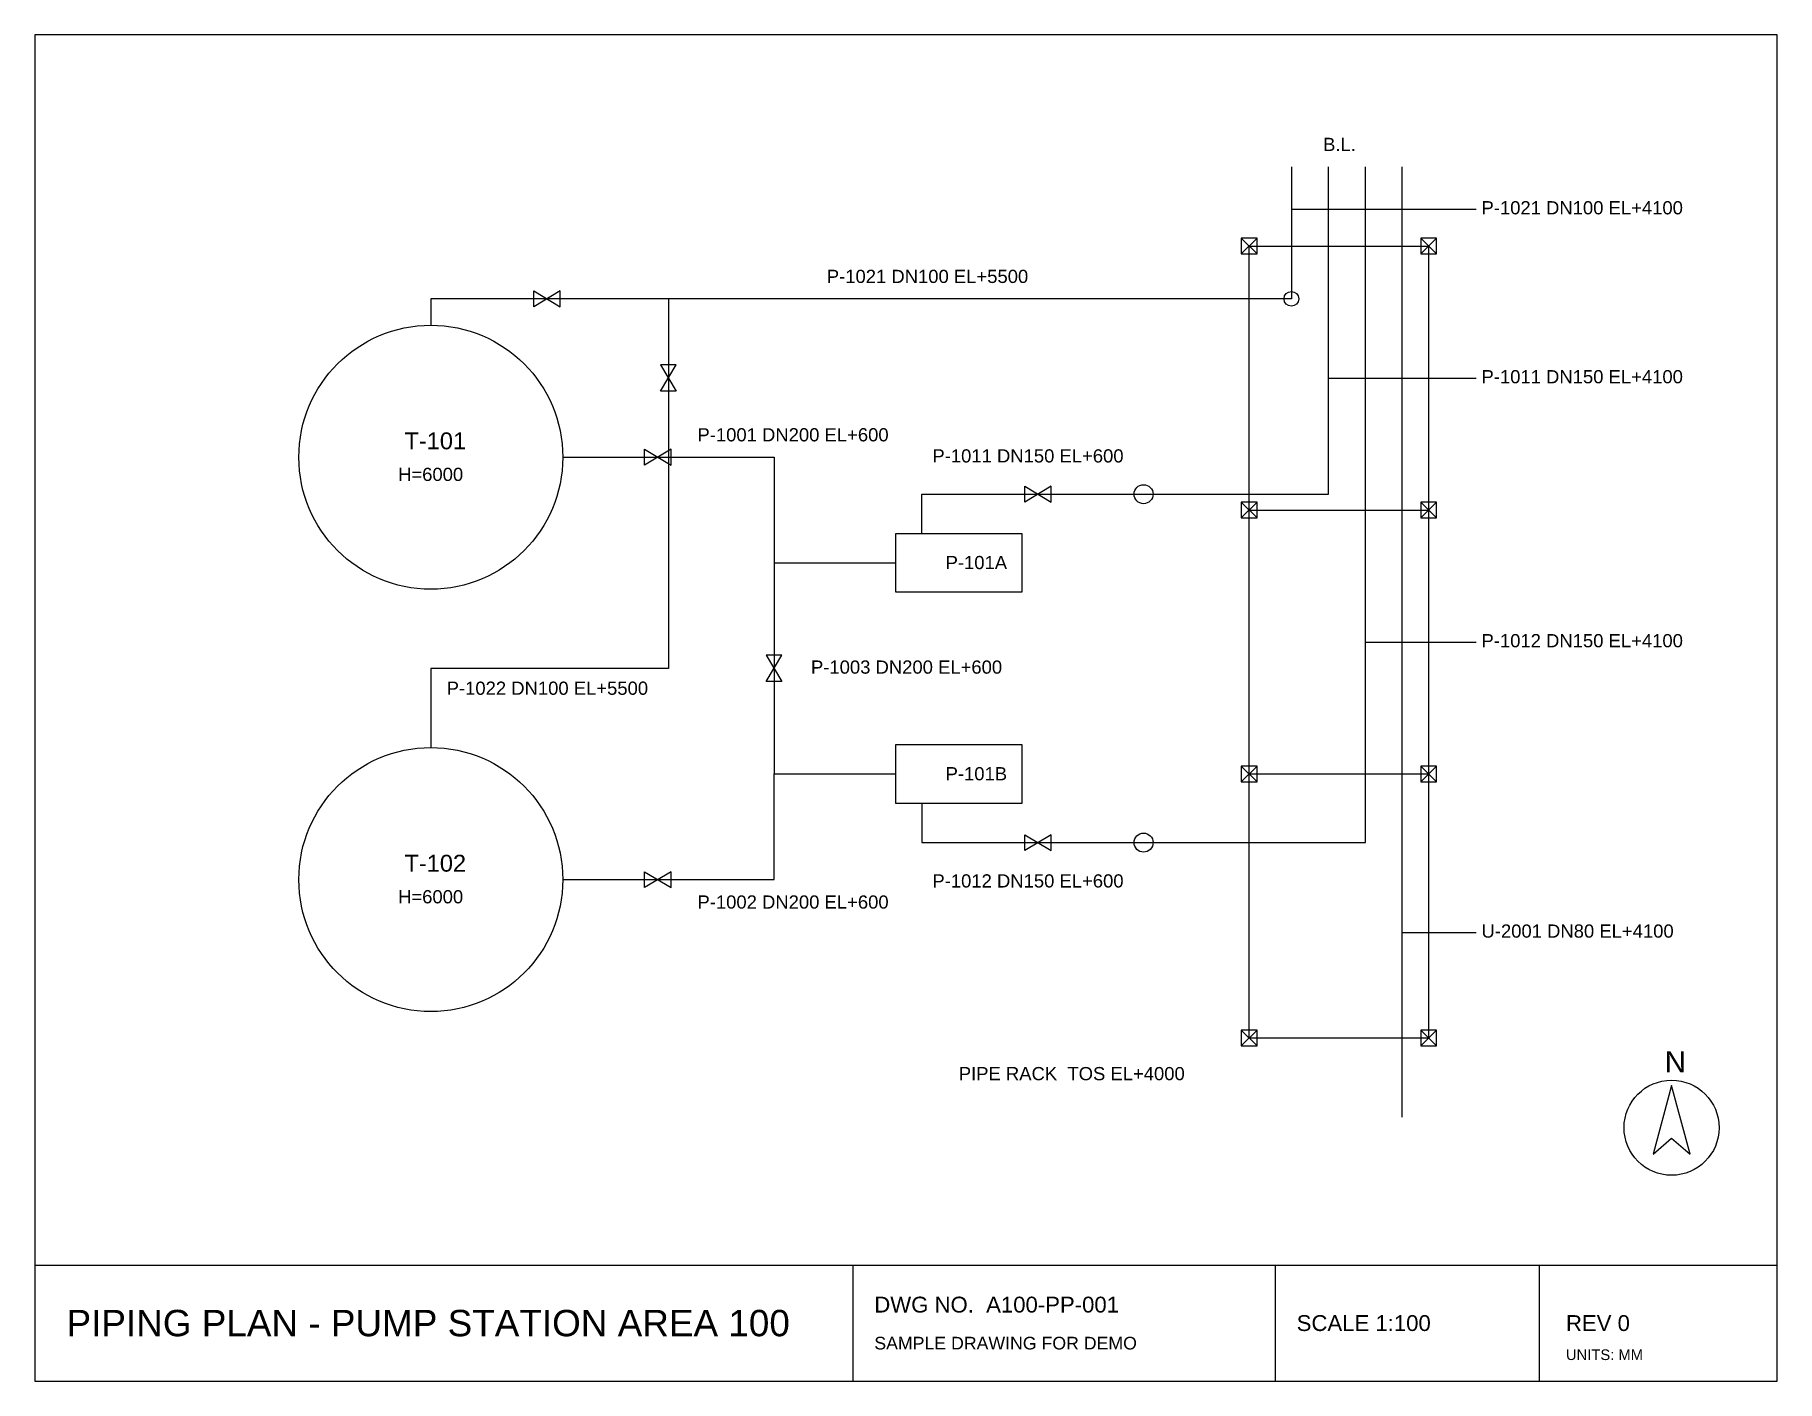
# Model space of a CAD drawing. Header units: millimetres. Extents: x -1500 to 31500, y -3500 to 22000.
import ezdxf

# ---------------------------------------------------------------- set-up
doc = ezdxf.new("R2010")
doc.units = ezdxf.units.MM
for name, color, linetype in [('BORDER', 7, 'Continuous'), ('EQUIP', 2, 'Continuous'), ('EQUIP-TAG', 2, 'Continuous'), ('PIPE', 4, 'Continuous'), ('PIPE-RISER', 4, 'Continuous'), ('PIPE-TAG', 3, 'Continuous'), ('STRUCT', 8, 'Continuous'), ('STRUCT-TAG', 8, 'Continuous'), ('VALVE', 6, 'Continuous')]:
    doc.layers.add(name, color=color, linetype=linetype)
doc.styles.add('ARIAL', font='arial.ttf')

# ---------------------------------------------------------------- blocks, each defined once
blk = doc.blocks.new('COLUMN')
for p, q in [((-150, -150), (150, 150)), ((-150, 150), (150, -150))]:
    blk.add_line(p, q)
blk.add_lwpolyline([(-150, -150), (150, -150), (150, 150), (-150, 150)], close=True)
blk = doc.blocks.new('VALVE_GATE')
blk.add_lwpolyline([(-250, -150), (-250, 150), (250, -150), (250, 150), (-250, -150)])

msp = doc.modelspace()

# ---------------------------------------------------------------- linework, layer by layer
at = {"layer": 'BORDER'}
for p, q in [((-1500, -1300), (31500, -1300)), ((14000, -3500), (14000, -1300)), ((22000, -3500), (22000, -1300)), ((27000, -3500), (27000, -1300))]:
    msp.add_line(p, q, dxfattribs=at)
for points in [[(-1500, -3500), (31500, -3500), (31500, 22000), (-1500, 22000)], [(29500, 2100), (29150, 800), (29500, 1100), (29850, 800)]]:
    msp.add_lwpolyline(points, close=True, dxfattribs=at)
msp.add_circle((29500, 1300), 900, dxfattribs=at)
at = {"layer": 'EQUIP'}
for points in [[(14800, 11450), (17200, 11450), (17200, 12550), (14800, 12550)], [(14800, 7450), (17200, 7450), (17200, 8550), (14800, 8550)]]:
    msp.add_lwpolyline(points, close=True, dxfattribs=at)
for centre in [(6000, 14000), (6000, 6000)]:
    msp.add_circle(centre, 2500, dxfattribs=at)
at = {"layer": 'PIPE'}
for points in [[(19500, 13300), (23000, 13300), (23000, 19500)], [(19500, 6700), (23700, 6700), (23700, 19500)], [(22300, 19500), (22300, 17000)], [(24400, 1500), (24400, 19500)], [(22300, 17000), (6000, 17000), (6000, 16500)], [(10500, 17000), (10500, 10000), (6000, 10000), (6000, 8500)], [(8500, 14000), (12500, 14000), (12500, 12000), (14800, 12000)], [(15300, 12550), (15300, 13300), (19500, 13300)], [(12500, 12000), (12500, 8000)], [(8500, 6000), (12500, 6000), (12500, 8000), (14800, 8000)], [(15300, 7450), (15300, 6700), (19500, 6700)]]:
    msp.add_lwpolyline(points, dxfattribs=at)
at = {"layer": 'PIPE-RISER'}
for centre, radius in [((22300, 17000), 140), ((19500, 13300), 180), ((19500, 6700), 180)]:
    msp.add_circle(centre, radius, dxfattribs=at)
at = {"layer": 'PIPE-TAG'}
for p, q in [((22300, 18700), (25800, 18700)), ((23000, 15500), (25800, 15500)), ((23700, 10500), (25800, 10500)), ((24400, 5000), (25800, 5000))]:
    msp.add_line(p, q, dxfattribs=at)
at = {"layer": 'STRUCT'}
for p, q in [((21500, 18000), (24900, 18000)), ((21500, 13000), (21500, 18000)), ((24900, 13000), (24900, 18000)), ((21500, 13000), (24900, 13000)), ((21500, 8000), (21500, 13000)), ((24900, 8000), (24900, 13000)), ((21500, 8000), (24900, 8000)), ((21500, 3000), (21500, 8000)), ((24900, 3000), (24900, 8000)), ((21500, 3000), (24900, 3000))]:
    msp.add_line(p, q, dxfattribs=at)

# ---------------------------------------------------------------- block references
for p in [(21500, 18000), (24900, 18000), (21500, 13000), (24900, 13000), (21500, 8000), (24900, 8000), (21500, 3000), (24900, 3000)]:
    msp.add_blockref('COLUMN', p, dxfattribs=at)
at = {"layer": 'VALVE'}
for p in [(8200, 17000), (10300, 14000), (17500, 13300), (17500, 6700), (10300, 6000)]:
    msp.add_blockref('VALVE_GATE', p, dxfattribs=at)
at = {"layer": 'VALVE', "rotation": 90}
for p in [(10500, 15500), (12500, 10000)]:
    msp.add_blockref('VALVE_GATE', p, dxfattribs=at)

# ---------------------------------------------------------------- texts
at = {"layer": 'BORDER', "style": 'ARIAL'}
for s, height, p in [('B.L.', 250, (22900, 19800)), ('N', 400, (29370, 2350)), ('DWG NO.  A100-PP-001', 300, (14400, -2200)), ('PIPING PLAN - PUMP STATION AREA 100', 500, (-900, -2650)), ('SCALE 1:100', 300, (22400, -2550)), ('REV 0', 300, (27500, -2550)), ('SAMPLE DRAWING FOR DEMO', 240, (14400, -2900)), ('UNITS: MM', 200, (27500, -3100))]:
    msp.add_text(s, height=height, dxfattribs=at).set_placement(p)
at = {"layer": 'EQUIP-TAG', "style": 'ARIAL'}
for s, height, p in [('T-101', 320, (5500, 14150)), ('H=6000', 250, (5380, 13550)), ('P-101A', 250, (15750, 11880)), ('P-101B', 250, (15750, 7880)), ('T-102', 320, (5500, 6150)), ('H=6000', 250, (5380, 5550))]:
    msp.add_text(s, height=height, dxfattribs=at).set_placement(p)
at = {"layer": 'PIPE-TAG', "style": 'ARIAL'}
for s, p in [('P-1021 DN100 EL+4100', (25900, 18600)), ('P-1021 DN100 EL+5500', (13500, 17300)), ('P-1011 DN150 EL+4100', (25900, 15400)), ('P-1001 DN200 EL+600', (11050, 14300)), ('P-1011 DN150 EL+600', (15500, 13900)), ('P-1012 DN150 EL+4100', (25900, 10400)), ('P-1003 DN200 EL+600', (13200, 9900)), ('P-1022 DN100 EL+5500', (6300, 9500)), ('P-1012 DN150 EL+600', (15500, 5850)), ('P-1002 DN200 EL+600', (11050, 5450)), ('U-2001 DN80 EL+4100', (25900, 4900))]:
    msp.add_text(s, height=250, dxfattribs=at).set_placement(p)
at = {"layer": 'STRUCT-TAG', "style": 'ARIAL'}
msp.add_text('PIPE RACK  TOS EL+4000', height=250, dxfattribs=at).set_placement((16000, 2200))

doc.saveas('drawing.dxf')
